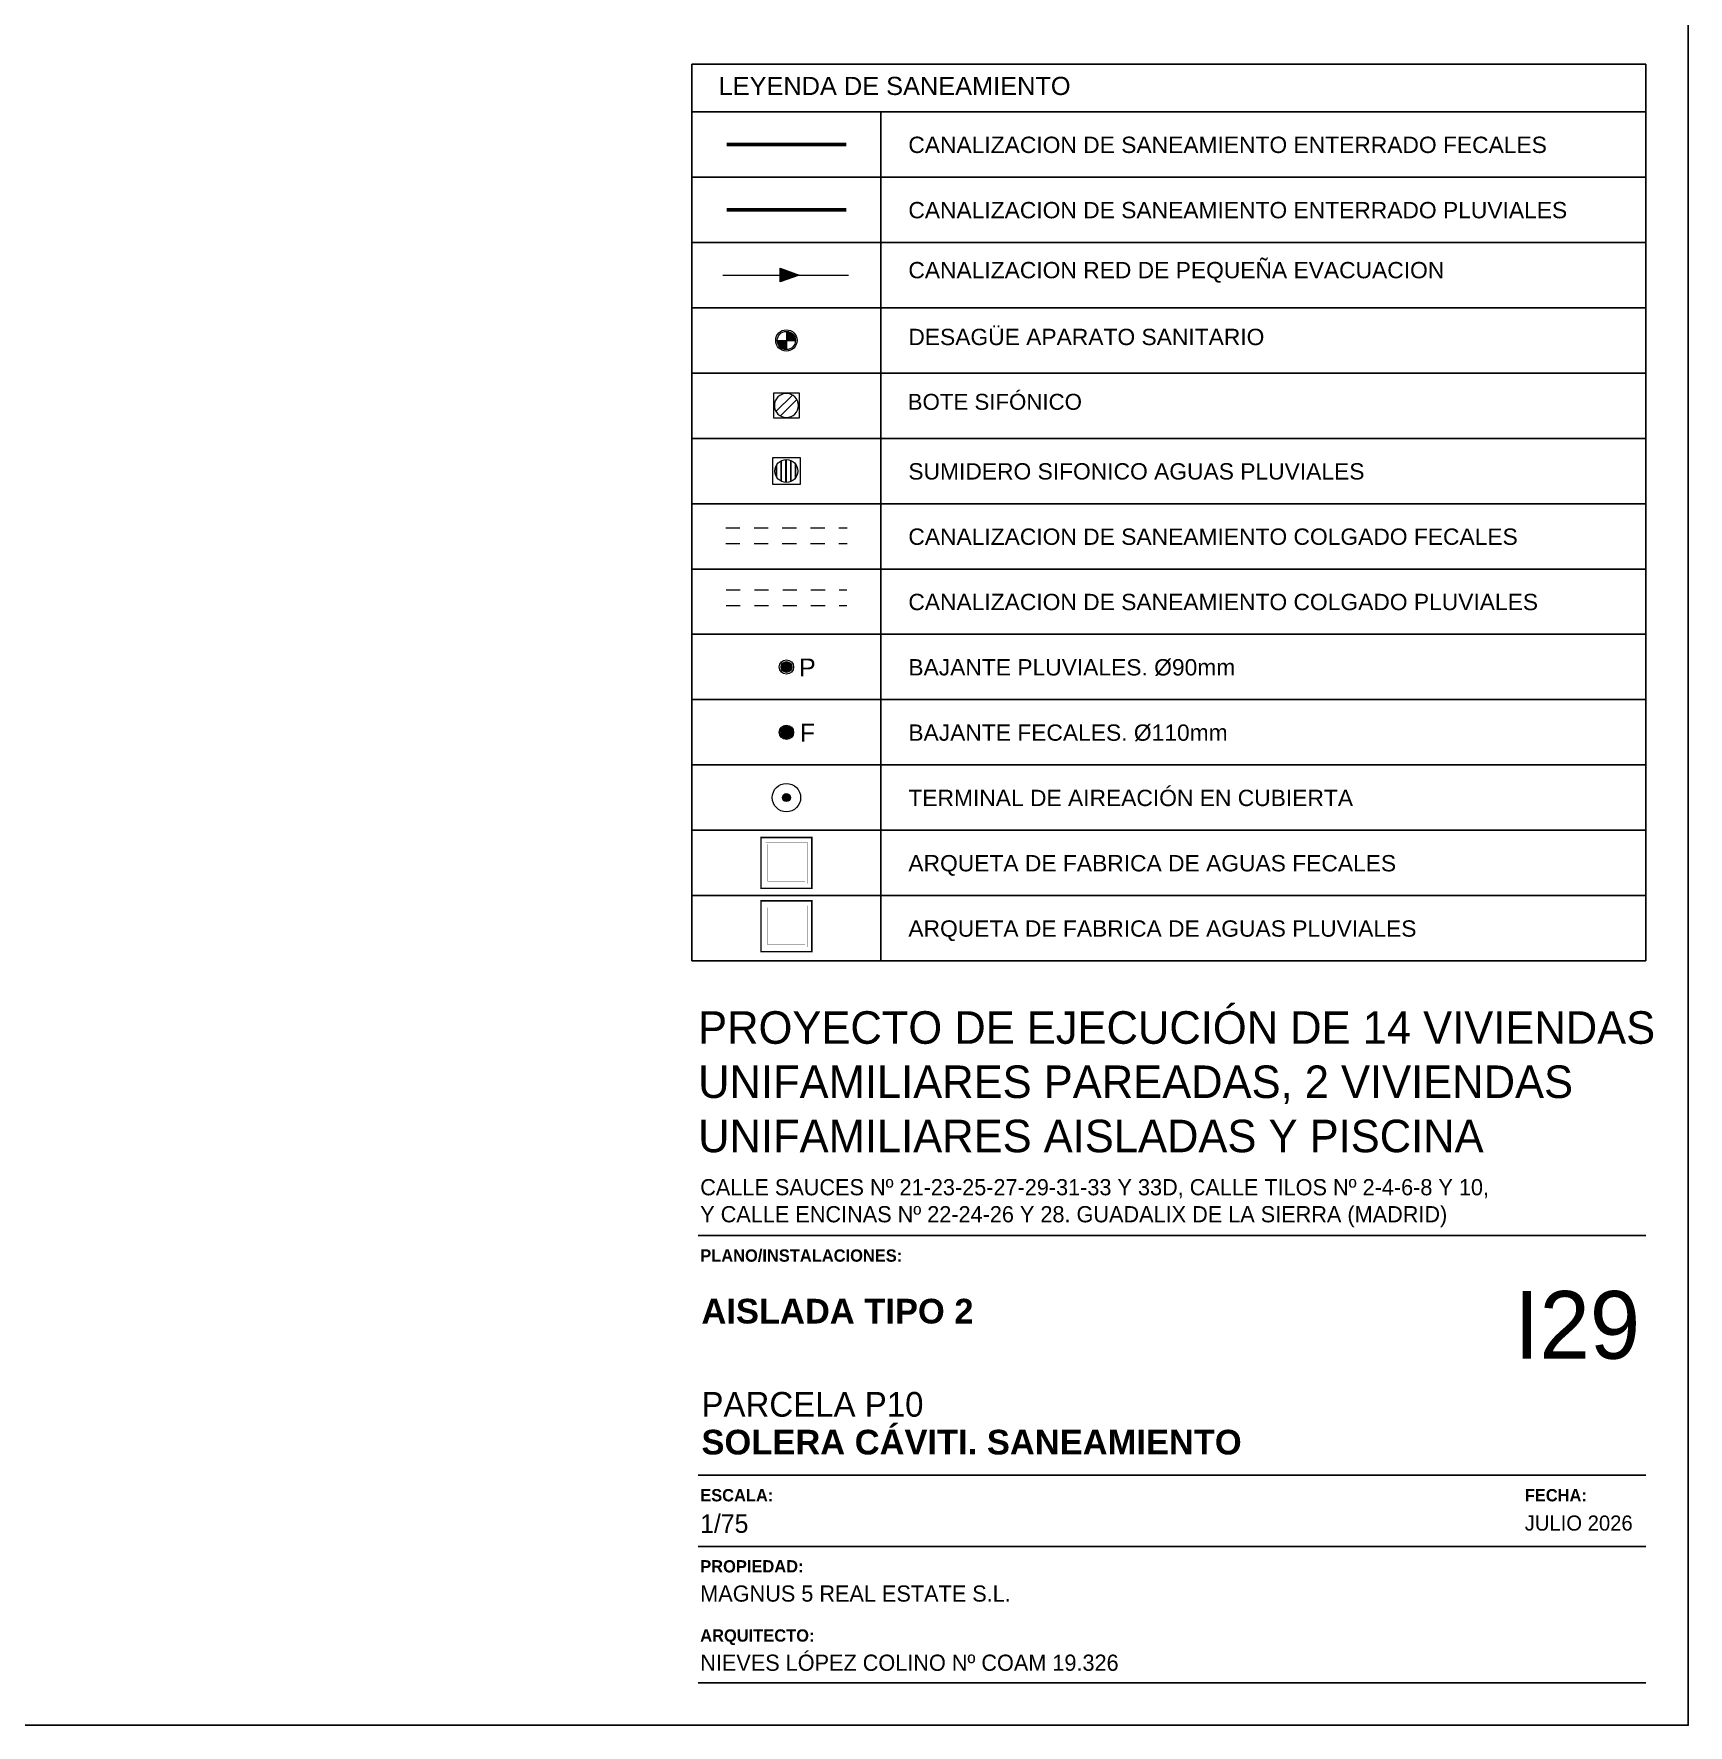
# Model space of a CAD drawing. Header units: millimetres. Extents: x 441156 to 441876, y 4514765 to 4515211.
# Drawn here: x 441278.66 to 441290.36, y 4514948.4 to 4514960.36 of the extents above; entities that cross this region are included whole.
import ezdxf

# ---------------------------------------------------------------- set-up
doc = ezdxf.new("R2010")
doc.units = ezdxf.units.MM
doc.linetypes.add('CONTINUA', pattern=[0])
doc.linetypes.add('TRAZO_Y_PUNTO', pattern=[1, 0.5, -0.25, 0, -0.25])
doc.layers.add('01_cartela', color=6, linetype='Continuous', plot=False)
for name, color, linetype in [('01_FECALES', 170, 'Continuous'), ('01_texto cartela', 5, 'Continuous'), ('01_textos', 7, 'Continuous'), ('CALEFAC_NOTAS', 7, 'Continuous'), ('INGIN SANEAMIENTO TEXTO', 7, 'Continuous')]:
    doc.layers.add(name, color=color, linetype=linetype)
for name, color, linetype, lineweight in [('INGIN SANEAMIENTO BAJANTE FECALES', 10, 'Continuous', 5), ('INGIN SANEAMIENTO BAJANTE PLUVIALES', 170, 'Continuous', 5), ('INGIN SANEAMIENTO ENTERRADO FECALES', 10, 'Continuous', 25), ('INGIN SANEAMIENTO ENTERRADO PLUVIALES', 170, 'Continuous', 25)]:
    doc.layers.add(name, color=color, linetype=linetype, lineweight=lineweight)
doc.layers.add('INGIN SANEAMIENTO INTERIOR', color=7, linetype='Continuous', lineweight=20, true_color=0x046206)
doc.styles.add('Century Gothic', font='', dxfattribs={"height": 2})
doc.styles.add('Century Gothic_3', font='', dxfattribs={"height": 4.5})
doc.styles.add('Century Gothic_5', font='', dxfattribs={"height": 2.5})
doc.styles.add('Century Gothic_6', font='', dxfattribs={"height": 11})
doc.styles.add('Estilo1', font='swissel.ttf')
doc.styles.add('NIEVES2', font='sanss___.ttf')
doc.styles.add('NIEVES3', font='swisseb.ttf')
doc.styles.get('Century Gothic').set_extended_font_data('Century Gothic')
doc.styles.get('Century Gothic_3').set_extended_font_data('Century Gothic')
doc.styles.get('Century Gothic_5').set_extended_font_data('Century Gothic')
doc.styles.get('Century Gothic_6').set_extended_font_data('Century Gothic')
doc.linetypes.add('FLE2', pattern='A,1e-05,[1,fle2.shx,S=1,R=0,X=0,Y=0],-1', length=1.00001)

# ---------------------------------------------------------------- blocks, each defined once
blk = doc.blocks.new('B PLUVIALES')
at = {"layer": 'INGIN SANEAMIENTO BAJANTE PLUVIALES', "lineweight": 0}
h = blk.add_hatch(color=256, dxfattribs=at)
h.dxf.hatch_style = 1
edge = h.paths.add_edge_path()
edge.add_arc((57.049, 40.386), 0.0688, 0, 360)
for radius in [0.0918, 0.0688]:
    blk.add_circle((57.049, 40.386), radius, dxfattribs=at)
blk = doc.blocks.new('BAJANTE FECALES')
at = {"layer": 'INGIN SANEAMIENTO BAJANTE FECALES', "lineweight": 0}
h = blk.add_hatch(dxfattribs=at)
h.set_pattern_fill('GOST_WOOD', color=256, scale=0.005)
edge = h.paths.add_edge_path(flags=17)
edge.add_arc((57.049, 39.966), 0.0688, 0, 360)
edge = h.paths.add_edge_path()
edge.add_arc((57.049, 39.966), 0.0918, 0, 360)
h = blk.add_hatch(color=256, dxfattribs=at)
h.dxf.hatch_style = 1
edge = h.paths.add_edge_path()
edge.add_arc((57.049, 39.966), 0.0688, 0, 360)
for radius in [0.0918, 0.0688]:
    blk.add_circle((57.049, 39.966), radius, dxfattribs=at)
blk = doc.blocks.new('ARQUETA FECALES 1')
at = {"layer": 'INGIN SANEAMIENTO ENTERRADO FECALES'}
for points, const_width in [([(13.525, 21.29), (13.525, 21.824), (14.059, 21.824), (14.059, 21.29)], 0.015), ([(13.574, 21.339), (13.574, 21.775), (14.01, 21.775), (14.01, 21.339)], 0.0015), ([(13.597, 21.362), (13.597, 21.753), (13.988, 21.753), (13.988, 21.362)], 0.0015)]:
    blk.add_lwpolyline(points, close=True, dxfattribs=dict(at, const_width=const_width))
blk = doc.blocks.new('ARQUETA 3')
at = {"layer": 'INGIN SANEAMIENTO ENTERRADO PLUVIALES'}
for points, const_width in [([(13.614, 20.539), (13.614, 20.895), (13.97, 20.895), (13.97, 20.539)], 0.01), ([(13.647, 20.572), (13.647, 20.862), (13.937, 20.862), (13.937, 20.572)], 0.001), ([(13.662, 20.587), (13.662, 20.847), (13.922, 20.847), (13.922, 20.587)], 0.001)]:
    blk.add_lwpolyline(points, close=True, dxfattribs=dict(at, const_width=const_width))
blk = doc.blocks.new('SIFON')
at = {"layer": 'INGIN SANEAMIENTO INTERIOR', "linetype": 'Continuous', "lineweight": 0}
h = blk.add_hatch(color=256, dxfattribs=at)
h.dxf.hatch_style = 1
edge = h.paths.add_edge_path()
edge.add_line((1065.928, 523.956), (1065.852, 523.956))
edge.add_arc((1065.928, 523.956), 0.076, 180, 270)
edge.add_line((1065.928, 523.88), (1065.928, 523.956))
edge = h.paths.add_edge_path()
edge.add_line((1065.928, 524.032), (1065.928, 523.956))
edge.add_line((1065.928, 523.956), (1066.004, 523.956))
edge.add_arc((1065.928, 523.956), 0.076, 0, 90)
for points in [[(1065.852, 523.956), (1066.004, 523.956)], [(1065.928, 524.032), (1065.928, 523.88)]]:
    blk.add_lwpolyline(points, dxfattribs=at)
for radius in [0.0891, 0.076]:
    blk.add_circle((1065.928, 523.956), radius, dxfattribs=at)
blk = doc.blocks.new('DLECHA SANEAMIENTO INTERIOR')
at = {"layer": 'INGIN SANEAMIENTO INTERIOR', "lineweight": 0}
h = blk.add_hatch(color=256, dxfattribs=at)
h.dxf.hatch_style = 1
h.paths.add_polyline_path([(1048.429, 522.543), (1048.429, 522.658), (1048.588, 522.6)])
blk.add_lwpolyline([(1048.429, 522.543), (1048.429, 522.658), (1048.588, 522.6), (1048.429, 522.543)], dxfattribs=at)
blk = doc.blocks.new('BOTE_SIFONICO')
at = {"layer": 'INGIN SANEAMIENTO INTERIOR', "ltscale": 0.5}
for p, q in [((-0.0617, -0.0356), (0.0356, 0.0617)), ((-0.0356, -0.0617), (0.0617, 0.0356))]:
    blk.add_line(p, q, dxfattribs=at)
blk.add_lwpolyline([(-0.075, -0.075), (0.075, -0.075), (0.075, 0.075), (-0.075, 0.075), (-0.075, -0.075)], close=True, dxfattribs=at)
blk.add_circle((0, 0), 0.0712, dxfattribs=at)

msp = doc.modelspace()

# ---------------------------------------------------------------- hatches: boundary and pattern name
at = {"layer": 'INGIN SANEAMIENTO BAJANTE PLUVIALES', "lineweight": 0}
h = msp.add_hatch(dxfattribs=at)
h.set_pattern_fill('JIS_RC_18', color=256, scale=0.00188, angle=45)
h.set_pattern_definition([(90, (441227.571777, 4514919.387454), (-0.033837375, 7e-18), []), (90, (441227.573107, 4514919.388784), (-0.033837375, 7e-18), []), (90, (441227.574436, 4514919.390113), (-0.033837375, 7e-18), [])])
edge = h.paths.add_edge_path()
edge.add_arc((441283.9818407, 4514957.26772993), 0.08103441, 0, 360)
h = msp.add_hatch(color=256, dxfattribs=at)
h.dxf.hatch_style = 1
edge = h.paths.add_edge_path()
edge.add_arc((441283.9818407, 4514954.95913076), 0.0283421, 0, 360)

# ---------------------------------------------------------------- linework, layer by layer
at = {"layer": '01_cartela', "color": 3}
msp.add_lwpolyline([(441259.72072879, 4514969.93626665), (441259.72072879, 4514948.40124264), (441290.35871685, 4514948.40124264), (441290.35871685, 4514969.93626665)], close=True, dxfattribs=at)
at = {"layer": '01_texto cartela', "color": 5}
for p, q in [((441283.3574437, 4514951.86214911), (441290.05871685, 4514951.86214911)), ((441283.3574437, 4514950.16776974), (441290.05871685, 4514950.16776974)), ((441283.3574437, 4514949.66545029), (441290.05871685, 4514949.66545029)), ((441283.3574437, 4514948.70124264), (441290.05871685, 4514948.70124264))]:
    msp.add_line(p, q, dxfattribs=at)
at = {"layer": 'CALEFAC_NOTAS', "color": 7}
for p, q in [((441283.31330277, 4514959.80718902), (441283.31330277, 4514960.14343521)), ((441290.05871685, 4514959.80718902), (441283.31330277, 4514959.80718902)), ((441284.65037862, 4514953.80483118), (441284.65037862, 4514959.80718902)), ((441290.05871685, 4514959.34546918), (441283.31330277, 4514959.34546918)), ((441290.05871685, 4514958.88374935), (441283.31330277, 4514958.88374935)), ((441290.05871685, 4514958.42202952), (441283.31330277, 4514958.42202952)), ((441290.05871685, 4514957.96030968), (441283.31330277, 4514957.96030968)), ((441283.31330277, 4514957.49858985), (441290.05871685, 4514957.49858985)), ((441290.05871685, 4514957.03687002), (441283.31330277, 4514957.03687002)), ((441283.31330277, 4514956.57515018), (441290.05871685, 4514956.57515018)), ((441283.31330277, 4514956.11343035), (441290.05871685, 4514956.11343035)), ((441283.31330277, 4514955.65171052), (441290.05871685, 4514955.65171052)), ((441283.31330277, 4514955.18999068), (441290.05871685, 4514955.18999068)), ((441290.05871685, 4514954.72827085), (441283.31330277, 4514954.72827085)), ((441283.31330277, 4514954.26655101), (441290.05871685, 4514954.26655101)), ((441283.31330277, 4514953.80483118), (441290.05871685, 4514953.80483118))]:
    msp.add_line(p, q, dxfattribs=at)
at = {"layer": 'CALEFAC_NOTAS', "linetype": 'CONTINUA'}
for p, q in [((441283.31330277, 4514960.14343521), (441290.05871685, 4514960.14343521)), ((441283.31330277, 4514953.80483118), (441283.31330277, 4514960.14343521)), ((441290.05871685, 4514960.14343521), (441290.05871685, 4514953.80483118))]:
    msp.add_line(p, q, dxfattribs=at)
at = {"layer": 'INGIN SANEAMIENTO BAJANTE PLUVIALES', "color": 10, "linetype": 'TRAZO_Y_PUNTO', "lineweight": 0, "ltscale": 0.1}
for p, q in [((441283.55266563, 4514956.86547281), (441284.41101576, 4514956.86547281)), ((441283.55266563, 4514956.75553982), (441284.41101576, 4514956.75553982))]:
    msp.add_line(p, q, dxfattribs=at)
at = {"layer": 'INGIN SANEAMIENTO BAJANTE PLUVIALES', "linetype": 'TRAZO_Y_PUNTO', "lineweight": 0, "ltscale": 0.1}
for p, q in [((441283.5553631, 4514956.42692266), (441284.40831829, 4514956.42692266)), ((441283.5553631, 4514956.31698967), (441284.40831829, 4514956.31698967))]:
    msp.add_line(p, q, dxfattribs=at)
at = {"layer": 'INGIN SANEAMIENTO BAJANTE PLUVIALES', "lineweight": 0}
msp.add_lwpolyline([(441283.88563269, 4514957.17152192), (441283.88563269, 4514957.36393794), (441284.07804871, 4514957.36393794), (441284.07804871, 4514957.17152192)], close=True, dxfattribs=at)
for centre, radius in [((441283.9818407, 4514957.26772993), 0.08103441), ((441283.9818407, 4514954.95913076), 0.10043635), ((441283.9818407, 4514954.95913076), 0.0283421)]:
    msp.add_circle(centre, radius, dxfattribs=at)
at = {"layer": 'INGIN SANEAMIENTO ENTERRADO FECALES', "const_width": 0.025}
msp.add_lwpolyline([(441284.40465989, 4514959.57670387), (441283.5590215, 4514959.57641348)], dxfattribs=at)
at = {"layer": 'INGIN SANEAMIENTO ENTERRADO PLUVIALES', "const_width": 0.025}
msp.add_lwpolyline([(441284.40465989, 4514959.11498404), (441283.5590215, 4514959.11469365)], dxfattribs=at)
at = {"layer": 'INGIN SANEAMIENTO INTERIOR'}
msp.add_lwpolyline([(441283.53170749, 4514958.65288943), (441284.42055007, 4514958.65288943)], dxfattribs=at)

# ---------------------------------------------------------------- block references
at = {"layer": '01_FECALES', "color": 120, "xscale": -1.20000000001267, "yscale": 1.20000000001267, "zscale": 1.20000000001267, "rotation": 269.9999999999851}
msp.add_blockref('BOTE_SIFONICO', (441283.9818407, 4514957.73122408), dxfattribs=at)
msp.add_blockref('BOTE_SIFONICO', (441283.9818407, 4514957.73122408), dxfattribs=at)
at = {"layer": 'INGIN SANEAMIENTO BAJANTE FECALES', "color": 10, "xscale": 0.549664957791071, "yscale": 0.549664957791071, "zscale": 0.549664957791071}
msp.add_blockref('BAJANTE FECALES', (441252.62404936, 4514933.45281338), dxfattribs=at)
at = {"layer": 'INGIN SANEAMIENTO BAJANTE PLUVIALES', "xscale": 0.549664957791071, "yscale": 0.549664957791071, "zscale": 0.549664957791071}
msp.add_blockref('B PLUVIALES', (441252.62404936, 4514933.6836733), dxfattribs=at)
at = {"layer": 'INGIN SANEAMIENTO ENTERRADO FECALES', "xscale": 0.672789908336271, "yscale": 0.672789908336271, "zscale": 0.672789908336271}
msp.add_blockref('ARQUETA FECALES 1', (441274.70260391, 4514939.99396005), dxfattribs=at)
at = {"layer": 'INGIN SANEAMIENTO ENTERRADO PLUVIALES', "xscale": 1.010473965347343, "yscale": 1.010473965347343, "zscale": 1.010473965347343}
msp.add_blockref('ARQUETA 3', (441270.04520599, 4514933.11518316), dxfattribs=at)
at = {"layer": 'INGIN SANEAMIENTO INTERIOR', "xscale": 0.8456383966016479, "yscale": 0.8456383966016479, "zscale": 0.8456383966016479}
msp.add_blockref('DLECHA SANEAMIENTO INTERIOR', (440397.34488876, 4514516.72189824), dxfattribs=at)
at = {"layer": 'INGIN SANEAMIENTO INTERIOR', "linetype": 'FLE2', "xscale": 0.8456383966016479, "yscale": 0.8456383966016479, "zscale": 0.8456383966016479}
msp.add_blockref('SIFON', (440382.59209793, 4514515.11349864), dxfattribs=at)

# ---------------------------------------------------------------- texts
at = {"layer": '01_texto cartela', "color": 5}
for s, insert, char_height, width, attachment_point, style in [('\\PPROYECTO DE EJECUCIÓN DE 14 VIVIENDAS UNIFAMILIARES PAREADAS, 2 VIVIENDAS UNIFAMILIARES AISLADAS Y PISCINA', (441283.3574437, 4514953.8319602), 0.23, 6.8221698289, 1, 'Century Gothic_3'), ('CALLE SAUCES Nº 21-23-25-27-29-31-33 Y 33D, CALLE TILOS Nº 2-4-6-8 Y 10, \\PY CALLE ENCINAS Nº 22-24-26 Y 28. GUADALIX DE LA SIERRA (MADRID)', (441283.37223759, 4514952.26186058), 0.114550418, 9.2468106263, 1, 'Century Gothic'), ('{\\fCentury Gothic|b1|i0|c0|p34;PLANO/INSTALACIONES: }', (441283.37223759, 4514951.76489165), 0.0870135776, 2.1171461181, 1, 'Century Gothic'), ('\\pt2.3273;\\PPARCELA P10', (441283.38111392, 4514950.57970091), 0.1745530179, 7.0090801689, 7, 'Century Gothic_5'), ('\\pt2.3273;SOLERA CÁVITI. SANEAMIENTO', (441283.38111392, 4514950.31252866), 0.1745530179, 7.0090801689, 7, 'NIEVES3'), ('{\\fCentury Gothic|b1|i0|c0|p34;ESCALA: }', (441283.37223759, 4514950.07051227), 0.0870135776, 2.1171461181, 1, 'Century Gothic'), ('{\\fCentury Gothic|b1|i0|c0|p34;FECHA: }', (441289.20310501, 4514950.07051227), 0.0870135776, 2.1171461181, 1, 'Century Gothic'), ('1/75', (441283.37223759, 4514949.89187984), 0.130914763, 2.1171461181, 1, 'Century Gothic'), ('JULIO 2026', (441289.20310501, 4514949.88365313), 0.106913723, 3.5043768434, 1, 'Century Gothic'), ('{\\fCentury Gothic|b1|i0|c0|p34;PROPIEDAD:}', (441283.37223759, 4514949.56782721), 0.0870135776, 0.8370923696, 1, 'Century Gothic'), ('MAGNUS 5 REAL ESTATE S.L.', (441283.37223759, 4514949.38919477), 0.114550418, 4.882308024, 1, 'Century Gothic'), ('{\\fCentury Gothic|b1|i0|c0|p34;ARQUITECTO:}', (441283.37223759, 4514949.07874194), 0.0870135776, 0.8370923696, 1, 'Century Gothic'), ('NIEVES LÓPEZ COLINO Nº COAM 19.326', (441283.37223759, 4514948.9001095), 0.114550418, 3.6515309653, 1, 'Century Gothic')]:
    msp.add_mtext(s, dxfattribs=dict(at, insert=insert, char_height=char_height, width=width, attachment_point=attachment_point, style=style))
at = {"layer": '01_texto cartela', "color": 1}
for s, insert, char_height, width, attachment_point, style in [('\\pt2.3273;AISLADA TIPO 2 ', (441283.38111392, 4514951.23851257), 0.1745530179, 7.0090801689, 7, 'NIEVES3'), ('I29', (441290.01918961, 4514951.47062819), 0.478574677, 1.0498533469, 3, 'Century Gothic_6')]:
    msp.add_mtext(s, dxfattribs=dict(at, insert=insert, char_height=char_height, width=width, attachment_point=attachment_point, style=style))
at = {"layer": '01_textos', "color": 1, "style": 'Estilo1'}
msp.add_text('LEYENDA DE SANEAMIENTO', height=0.1282612154, dxfattribs=at).set_placement((441283.50225082, 4514959.92635241))
at = {"layer": 'INGIN SANEAMIENTO BAJANTE FECALES', "color": 10, "style": 'NIEVES2'}
msp.add_text('F', height=0.12643481, dxfattribs=at).set_placement((441284.07673204, 4514955.35413899))
at = {"layer": 'INGIN SANEAMIENTO BAJANTE PLUVIALES', "style": 'NIEVES2'}
msp.add_text('P', height=0.12643481, dxfattribs=at).set_placement((441284.07114302, 4514955.81585882))
at = {"layer": 'INGIN SANEAMIENTO TEXTO', "color": 5, "attachment_point": 1, "style": 'Estilo1'}
for s, width, insert, char_height in [('CANALIZACION DE SANEAMIENTO ENTERRADO FECALES', 6.6485632608, (441284.8441403, 4514959.63177797), 0.1154296411), ('CANALIZACION DE SANEAMIENTO ENTERRADO PLUVIALES', 6.6232700442, (441284.8441403, 4514959.17005814), 0.1154296411), ('CANALIZACION RED DE PEQUEÑA EVACUACION', 5.5609549455, (441284.8441403, 4514958.74595635), 0.1154296411), ('DESAGÜE APARATO SANITARIO', 4.2100631955, (441284.8441403, 4514958.27354425), 0.1154296411), ('BOTE SIFÓNICO', 8.1630085879, (441284.83941141, 4514957.81337915), 0.1126125), ('SUMIDERO SIFONICO AGUAS PLUVIALES', 6.0555258706, (441284.8441403, 4514957.3231788), 0.1154296411), ('CANALIZACION DE SANEAMIENTO COLGADO FECALES', 6.9014961033, (441284.8441403, 4514956.86145897), 0.1154296411), ('CANALIZACION DE SANEAMIENTO COLGADO PLUVIALES', 6.9014961033, (441284.8441403, 4514956.39973914), 0.1154296411), ('BAJANTE PLUVIALES. %%C90mm', 4.2100631955, (441284.8441403, 4514955.9380193), 0.1154296411), ('BAJANTE FECALES. %%C110mm', 4.2100631955, (441284.8441403, 4514955.47629947), 0.1154296411), ('TERMINAL DE AIREACIÓN EN CUBIERTA', 4.2100631955, (441284.8441403, 4514955.01457964), 0.1154296411), ('ARQUETA DE FABRICA DE AGUAS FECALES', 5.1459128872, (441284.8441403, 4514954.5528598), 0.1154296411), ('ARQUETA DE FABRICA DE AGUAS PLUVIALES', 6.2588880691, (441284.8441403, 4514954.09113997), 0.1154296411)]:
    msp.add_mtext_dynamic_manual_height_columns(s, width=width, gutter_width=12.5, heights=[0], dxfattribs=dict(at, insert=insert, char_height=char_height))

doc.saveas('drawing.dxf')
